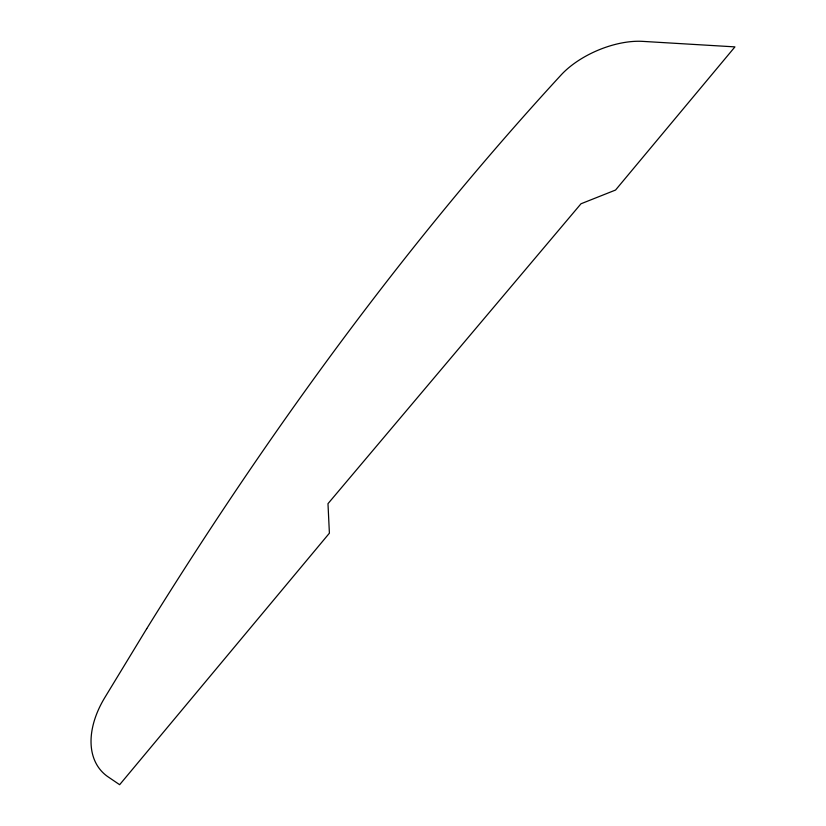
<?xml version="1.0" encoding="UTF-8"?>
<svg xmlns="http://www.w3.org/2000/svg" width="826" height="826" viewBox="0 0 826 826"><rect width="100%" height="100%" fill="white"/><g stroke="black" fill="none" stroke-linecap="round" stroke-linejoin="round"><path stroke-width="1.24" d="M146.749 628.638L104.757 697.671A87.391 56.602 -43.1 0 0 108.113 776.874L119.646 784.7L329.398 533.183L327.984 503.674L580.988 203.774L615.556 190.042L734.944 46.886L642.711 41.372A64.376 32.42 -23.1 0 0 560.596 75.527C404.379 245.312 268.202 432.7 146.749 628.638"/></g></svg>
